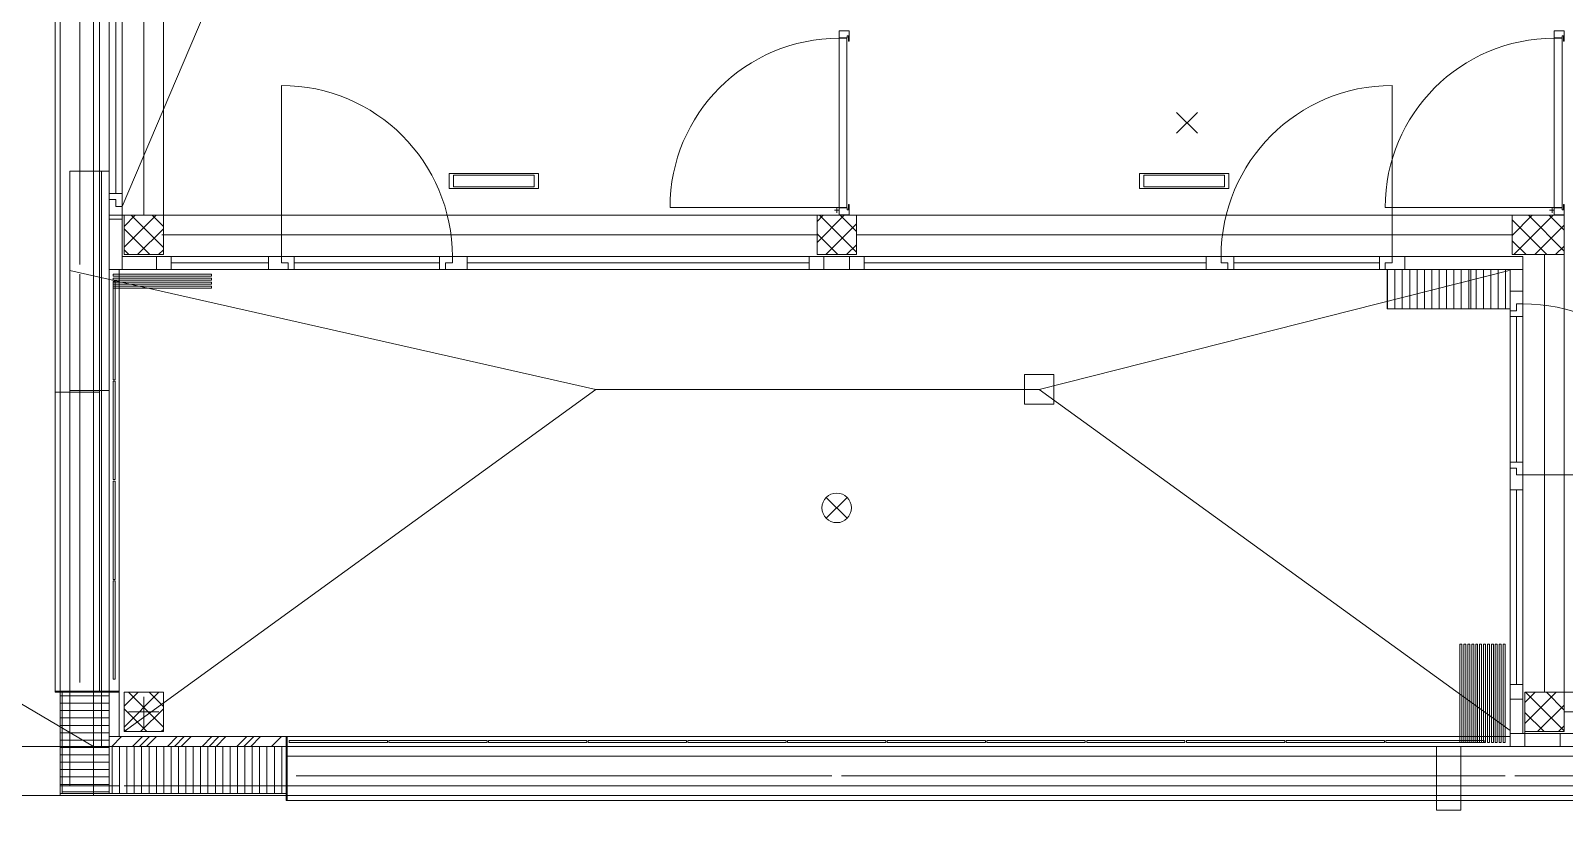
# Model space of a CAD drawing. Extents: x -5275 to 65950, y -3225 to 18875.
# Drawn here: x -575 to 7226, y -500 to 3464 of the extents above; entities that cross this region are included whole.
import ezdxf

# ---------------------------------------------------------------- set-up
doc = ezdxf.new("R2010")
doc.units = 0
doc.header["$LTSCALE"] = 50
doc.layers.get('0').update_dxf_attribs({"lineweight": 25})
doc.layers.add('Zargen Fenster', color=7, linetype='Continuous', lineweight=25)

# ---------------------------------------------------------------- blocks, each defined once
blk = doc.blocks.new('Blockreferenz-A0MJL02ZFC', base_point=(6960.5, 2325))
at = {"layer": 'Zargen Fenster', "color": 8, "lineweight": 13, "true_color": 0x808080}
for p, q in [((6960.5, 2422.4), (7063.1, 2525)), ((7137.2, 2325), (6960.5, 2501.7)), ((6969.1, 2325), (7169.1, 2525)), ((7225, 2343.3), (7043.3, 2525)), ((7225, 2449.3), (7149.3, 2525)), ((7075.2, 2325), (7225, 2474.8)), ((7031.1, 2325), (6960.5, 2395.6)), ((7181.2, 2325), (7225, 2368.8))]:
    blk.add_line(p, q, dxfattribs=at)
blk = doc.blocks.new('Blockreferenz-A0MJL0C9FC', base_point=(7025, -100))
at = {"layer": 'Zargen Fenster', "color": 8, "lineweight": 13, "true_color": 0x808080}
for p, q in [((7025, 47.4), (7077.6, 100)), ((7025, -58.6), (7183.6, 100)), ((7225, -96.3), (7028.7, 100)), ((7225, 9.8), (7134.8, 100)), ((7089.7, -100), (7225, 35.3)), ((7122.7, -100), (7025, -2.3)), ((7195.8, -100), (7225, -70.8))]:
    blk.add_line(p, q, dxfattribs=at)
blk = doc.blocks.new('Blockreferenz-A0MJL0CBFC', base_point=(-100, -100))
at = {"layer": 'Zargen Fenster', "color": 8, "lineweight": 13, "true_color": 0x808080}
for p, q in [((-100, 28.9), (-28.9, 100)), ((-100, -77.2), (77.2, 100)), ((100, -77.7), (-77.7, 100)), ((100, 28.4), (28.4, 100)), ((16.2, -100), (-100, 16.2)), ((-16.7, -100), (100, 16.7)), ((-89.8, -100), (-100, -89.8)), ((89.3, -100), (100, -89.3))]:
    blk.add_line(p, q, dxfattribs=at)
blk = doc.blocks.new('Blockreferenz-A0MJL0CDFC', base_point=(3425, 2325))
at = {"layer": 'Zargen Fenster', "color": 8, "lineweight": 13, "true_color": 0x808080}
for p, q in [((3425, 2493.2), (3456.8, 2525)), ((3425, 2387.1), (3562.9, 2525)), ((3625, 2337), (3437, 2525)), ((3625, 2443.1), (3543.1, 2525)), ((3530.9, 2325), (3425, 2430.9)), ((3468.9, 2325), (3625, 2481.1)), ((3575, 2325), (3625, 2375))]:
    blk.add_line(p, q, dxfattribs=at)
blk = doc.blocks.new('Blockreferenz-A0MJL0CFFC', base_point=(6326.9, 2050))
at = {"layer": 'Zargen Fenster', "color": 8, "lineweight": 13, "true_color": 0x808080}
for p, q in [((6326.9, 2050), (6326.9, 2250)), ((6364.4, 2050), (6364.4, 2250)), ((6401.9, 2050), (6401.9, 2250)), ((6439.4, 2050), (6439.4, 2250)), ((6476.9, 2050), (6476.9, 2250)), ((6514.4, 2050), (6514.4, 2250)), ((6551.9, 2050), (6551.9, 2250)), ((6589.4, 2050), (6589.4, 2250)), ((6626.9, 2050), (6626.9, 2250)), ((6664.4, 2050), (6664.4, 2250)), ((6701.9, 2050), (6701.9, 2250)), ((6739.4, 2050), (6739.4, 2250))]:
    blk.add_line(p, q, dxfattribs=at)
blk = doc.blocks.new('Blockreferenz-A0MJL0CHFC', base_point=(-160.6, -415))
at = {"layer": 'Zargen Fenster', "color": 8, "lineweight": 13, "true_color": 0x808080}
for p, q in [((-160.6, -415), (-160.6, -175)), ((-123.1, -415), (-123.1, -175)), ((-85.6, -415), (-85.6, -175)), ((-48.1, -415), (-48.1, -175)), ((-10.6, -415), (-10.6, -175)), ((26.9, -415), (26.9, -175)), ((64.4, -415), (64.4, -175)), ((101.9, -415), (101.9, -175)), ((139.4, -415), (139.4, -175)), ((176.9, -415), (176.9, -175)), ((214.4, -415), (214.4, -175)), ((251.9, -415), (251.9, -175)), ((289.4, -415), (289.4, -175)), ((326.9, -415), (326.9, -175)), ((364.4, -415), (364.4, -175)), ((401.9, -415), (401.9, -175)), ((439.4, -415), (439.4, -175)), ((476.9, -415), (476.9, -175)), ((514.4, -415), (514.4, -175)), ((551.9, -415), (551.9, -175)), ((589.4, -415), (589.4, -175)), ((626.9, -415), (626.9, -175)), ((664.4, -415), (664.4, -175)), ((701.9, -415), (701.9, -175))]:
    blk.add_line(p, q, dxfattribs=at)
blk = doc.blocks.new('Blockreferenz-A0MJL0D5FC', base_point=(-100, 2325))
at = {"layer": 'Zargen Fenster', "color": 8, "lineweight": 13, "true_color": 0x808080}
for p, q in [((-100, 2468.4), (-43.4, 2525)), ((-100, 2362.3), (62.7, 2525)), ((100, 2361.8), (-63.2, 2525)), ((100, 2467.9), (42.9, 2525)), ((30.8, 2325), (-100, 2455.8)), ((-31.2, 2325), (100, 2456.2)), ((-75.3, 2325), (-100, 2349.7)), ((74.8, 2325), (100, 2350.2))]:
    blk.add_line(p, q, dxfattribs=at)
blk = doc.blocks.new('Blockreferenz-A0MJL0D7FC', base_point=(-425, -368.1))
at = {"layer": 'Zargen Fenster', "color": 8, "lineweight": 13, "true_color": 0x808080}
for p, q in [((-425, 81.9), (-375, 81.9)), ((-425, 44.4), (-375, 44.4)), ((-425, 6.9), (-375, 6.9)), ((-425, -30.6), (-375, -30.6)), ((-425, -68.1), (-375, -68.1)), ((-425, -105.6), (-375, -105.6)), ((-425, -143.1), (-375, -143.1)), ((-425, -180.6), (-375, -180.6)), ((-425, -218.1), (-375, -218.1)), ((-425, -255.6), (-375, -255.6)), ((-425, -293.1), (-375, -293.1)), ((-425, -330.6), (-375, -330.6)), ((-425, -368.1), (-375, -368.1))]:
    blk.add_line(p, q, dxfattribs=at)
blk = doc.blocks.new('Blockreferenz-A0MJL0D9FC', base_point=(-415, -405.6))
at = {"layer": 'Zargen Fenster', "color": 8, "lineweight": 13, "true_color": 0x808080}
for p, q in [((-415, 81.9), (-175, 81.9)), ((-415, 44.4), (-175, 44.4)), ((-415, 6.9), (-175, 6.9)), ((-415, -30.6), (-175, -30.6)), ((-415, -68.1), (-175, -68.1)), ((-415, -105.6), (-175, -105.6)), ((-415, -143.1), (-175, -143.1)), ((-415, -180.6), (-175, -180.6)), ((-415, -218.1), (-175, -218.1)), ((-415, -255.6), (-175, -255.6)), ((-415, -293.1), (-175, -293.1)), ((-415, -330.6), (-175, -330.6)), ((-415, -368.1), (-175, -368.1)), ((-415, -405.6), (-175, -405.6))]:
    blk.add_line(p, q, dxfattribs=at)
blk = doc.blocks.new('Blockreferenz-A0MJL0DRFC', base_point=(6776.9, 2050))
at = {"layer": 'Zargen Fenster', "color": 8, "lineweight": 13, "true_color": 0x808080}
for p, q in [((6776.9, 2050), (6776.9, 2250)), ((6814.4, 2050), (6814.4, 2250)), ((6851.9, 2050), (6851.9, 2250)), ((6889.4, 2050), (6889.4, 2250)), ((6926.9, 2050), (6926.9, 2250))]:
    blk.add_line(p, q, dxfattribs=at)
blk = doc.blocks.new('Blockreferenz-A0MJL0G7FC', base_point=(-162.4, -175))
at = {"layer": 'Zargen Fenster', "color": 8, "lineweight": 13, "true_color": 0x808080}
for p, q in [((-162.4, -175), (-112.4, -125)), ((-56.4, -175), (-6.4, -125)), ((-21, -175), (29, -125)), ((14.3, -175), (64.3, -125)), ((120.4, -175), (170.4, -125)), ((155.8, -175), (205.8, -125)), ((191.1, -175), (241.1, -125)), ((297.2, -175), (347.2, -125)), ((332.5, -175), (382.5, -125)), ((367.9, -175), (417.9, -125)), ((474, -175), (524, -125)), ((509.3, -175), (559.3, -125)), ((544.7, -175), (594.7, -125)), ((650.8, -175), (700.8, -125))]:
    blk.add_line(p, q, dxfattribs=at)

msp = doc.modelspace()

# ---------------------------------------------------------------- hatches: boundary and pattern name
at = {"layer": 'Zargen Fenster', "linetype": 'Continuous', "lineweight": 13, "true_color": 0x808080}
for points in [[(-450, 105), (-450, 100), (-125, 100), (-125, 105)], [(730, -125), (725, -125), (725, -450), (730, -450)]]:
    msp.add_hatch(color=8, dxfattribs=at).paths.add_polyline_path(points, flags=0)

# ---------------------------------------------------------------- linework, layer by layer
at = {"layer": 'Zargen Fenster', "color": 8, "linetype": 'Continuous', "lineweight": 13, "true_color": 0x808080}
for p, q in [((-425, 16075), (-425, -425)), ((-255, 16025), (-255, -425)), ((-175, 15825), (-175, -415)), ((-110, 10200), (-110, 2250)), ((100, 10125), (100, 2325)), ((0, 6057.5), (0, 2525)), ((-450, 100), (-450, 5675)), ((-325, 5625), (-325, 2275)), ((-225, 100), (-225, 5675)), ((-142.5, 4725), (-142.5, 2635)), ((760, 4612.4), (-110, 2570)), ((3537, 3462), (3537, 3427)), ((3587.5, 3462), (3537, 3462)), ((3577.5, 3427), (3577.5, 3438)), ((3577.5, 3438), (3584.5, 3438)), ((3584.5, 3438), (3584.5, 3410)), ((3587.5, 3410), (3587.5, 3462)), ((7174.5, 3462), (7174.5, 3427)), ((7225, 3462), (7174.5, 3462)), ((7215, 3427), (7215, 3438)), ((7215, 3438), (7222, 3438)), ((7222, 3438), (7222, 3410)), ((7225, 3410), (7225, 3462)), ((3537, 3427), (3577.5, 3427)), ((3537, 2565), (3537, 3425)), ((3537, 3425), (3577, 3425)), ((3577, 3425), (3577, 2565)), ((3584.5, 3410), (3587.5, 3410)), ((7174.5, 3427), (7215, 3427)), ((7174.5, 2565), (7174.5, 3425)), ((7174.5, 3425), (7214.5, 3425)), ((7214.5, 3425), (7214.5, 2565)), ((7222, 3410), (7225, 3410)), ((700, 2282.5), (700, 3185)), ((6350, 2282.5), (6350, 3185)), ((5359.3, 2942), (5253.2, 3048)), ((5359.3, 3048), (5253.2, 2942)), ((-175, 2750), (-375, 2750)), ((-375, -375), (-375, 2750)), ((-215, -175), (-215, 2750)), ((2008.7, 2738), (1553.7, 2738)), ((1553.7, 2738), (1553.7, 2662)), ((2008.7, 2662), (2008.7, 2738)), ((5520.2, 2738), (5065.2, 2738)), ((5065.2, 2738), (5065.2, 2662)), ((5520.2, 2662), (5520.2, 2738)), ((1553.7, 2662), (2008.7, 2662)), ((1986.3, 2729.5), (1576.2, 2729.5)), ((1576.2, 2729.5), (1576.2, 2670.5)), ((1576.2, 2670.5), (1986.3, 2670.5)), ((1986.3, 2670.5), (1986.3, 2729.5)), ((5065.2, 2662), (5520.2, 2662)), ((5497.7, 2729.5), (5087.7, 2729.5)), ((5087.7, 2729.5), (5087.7, 2670.5)), ((5087.7, 2670.5), (5497.7, 2670.5)), ((5497.7, 2670.5), (5497.7, 2729.5)), ((-5025, 2625), (-255, -175)), ((-110, 2635), (-175, 2635)), ((-142.5, 2605), (-175, 2605)), ((-142.5, 2570), (-142.5, 2605)), ((3587.5, 2580), (3584.5, 2580)), ((3584.5, 2580), (3584.5, 2552)), ((3587.5, 2528), (3587.5, 2580)), ((7225, 2580), (7222, 2580)), ((7222, 2580), (7222, 2552)), ((7225, 2528), (7225, 2580)), ((-175, 2525), (7225, 2525)), ((-175, 2505), (-110, 2505)), ((-110, 2570), (-142.5, 2570)), ((-100, 2525), (-100, 2325)), ((3577, 2565), (2677, 2565)), ((3425, 2325), (3425, 2525)), ((3513.7, 2550.6), (3538.6, 2550.6)), ((3526.1, 2563), (3526.1, 2538.1)), ((3577.5, 2563), (3537, 2563)), ((3537, 2563), (3537, 2528)), ((3537, 2528), (3587.5, 2528)), ((3577.5, 2552), (3577.5, 2563)), ((3584.5, 2552), (3577.5, 2552)), ((3625, 2525), (3625, 2325)), ((7214.5, 2565), (6314.5, 2565)), ((6960.5, 2525), (6960.5, 2325)), ((7151.2, 2550.6), (7176.1, 2550.6)), ((7163.6, 2563), (7163.6, 2538.1)), ((7215, 2563), (7174.5, 2563)), ((7174.5, 2563), (7174.5, 2528)), ((7174.5, 2528), (7225, 2528)), ((7215, 2552), (7215, 2563)), ((7222, 2552), (7215, 2552)), ((7225, -100), (7225, 2525)), ((3425, 2425), (92.5, 2425)), ((3625, 2425), (6960.5, 2425)), ((7015, 2315), (-110, 2315)), ((-100, 2325), (100, 2325)), ((65, 2315), (65, 2250)), ((140, 2315), (140, 2250)), ((635, 2282.5), (140, 2282.5)), ((635, 2315), (635, 2250)), ((700, 2282.5), (735, 2282.5)), ((735, 2282.5), (735, 2250)), ((765, 2250), (765, 2315)), ((1505, 2282.5), (765, 2282.5)), ((1505, 2250), (1505, 2315)), ((1535, 2282.5), (1535, 2250)), ((1570, 2282.5), (1535, 2282.5)), ((1570, 2315), (1570, 2282.5)), ((1645, 2250), (1645, 2315)), ((3385, 2282.5), (1645, 2282.5)), ((3385, 2315), (3385, 2250)), ((3625, 2325), (3425, 2325)), ((3460, 2315), (3460, 2250)), ((3590, 2250), (3590, 2315)), ((3665, 2315), (3665, 2250)), ((5405, 2282.5), (3665, 2282.5)), ((5405, 2250), (5405, 2315)), ((5480, 2315), (5480, 2282.5)), ((5480, 2282.5), (5515, 2282.5)), ((5515, 2282.5), (5515, 2250)), ((5545, 2250), (5545, 2315)), ((6285, 2282.5), (5545, 2282.5)), ((6285, 2250), (6285, 2315)), ((6315, 2282.5), (6315, 2250)), ((6350, 2282.5), (6315, 2282.5)), ((6415, 2315), (6415, 2250)), ((6960.5, 2325), (7225, 2325)), ((7015, 2315), (7015, -110)), ((7125, 100), (7125, 2325)), ((2300, 1640), (-375, 2245)), ((-325, 150), (-325, 2225)), ((7015, 2250), (-175, 2250)), ((345, 2225), (-155, 2225)), ((-155, 2225), (-155, 2215)), ((-155, 2215), (345, 2215)), ((345, 2205), (-155, 2205)), ((-155, 2205), (-155, 2195)), ((-155, 2195), (345, 2195)), ((-155, 1688.2), (-155, 2188.2)), ((-155, 2188.2), (-145, 2188.2)), ((345, 2185), (-155, 2185)), ((-145, 2188.2), (-145, 1688.2)), ((-125, -125), (-125, 2250)), ((345, 2215), (345, 2225)), ((345, 2195), (345, 2205)), ((345, 2175), (345, 2185)), ((4555, 1640), (6945, 2245)), ((6325, 2250), (6325, 2050)), ((6750, 2250), (6750, 2050)), ((6950, 65), (6950, 2250)), ((-155, 2175), (345, 2175)), ((345, 2165), (-155, 2165)), ((-155, 2155), (345, 2155)), ((345, 2155), (345, 2165)), ((7015, 2140), (6950, 2140)), ((6325, 2050), (6950, 2050)), ((6982.5, 2040), (6950, 2040)), ((7015, 2075), (6982.5, 2075)), ((6982.5, 2075), (6982.5, 2040)), ((6950, 2010), (7015, 2010)), ((6982.5, 2010), (6982.5, 1270)), ((-145, 1688.2), (-155, 1688.2)), ((-155, 1181.1), (-155, 1681.1)), ((-155, 1681.1), (-145, 1681.1)), ((-145, 1681.1), (-145, 1181.1)), ((2300, 1640), (-100, -100)), ((2300, 1640), (4555, 1640)), ((4630, 1715), (4480, 1715)), ((4480, 1715), (4480, 1565)), ((4555, 1640), (6950, -95)), ((4630, 1565), (4630, 1715)), ((-225, 1625), (-450, 1625)), ((-175, 1635), (-375, 1635)), ((4480, 1565), (4630, 1565)), ((6950, 1270), (7015, 1270)), ((-145, 1181.1), (-155, 1181.1)), ((-155, 673.9), (-155, 1173.9)), ((-155, 1173.9), (-145, 1173.9)), ((-145, 1173.9), (-145, 673.9)), ((6982.5, 1240), (6950, 1240)), ((6982.5, 1205), (6982.5, 1240)), ((6982.5, 1205), (7885, 1205)), ((6950, 1130), (7015, 1130)), ((6982.5, 1130), (6982.5, 140)), ((3578, 984.5), (3472, 1090.5)), ((3472, 984.5), (3578, 1090.5)), ((-145, 673.9), (-155, 673.9)), ((-155, 166.8), (-155, 666.8)), ((-155, 666.8), (-145, 666.8)), ((-145, 666.8), (-145, 166.8)), ((6705, 345), (6695, 345)), ((6695, 345), (6695, -155)), ((6705, -155), (6705, 345)), ((6725, 345), (6715, 345)), ((6715, 345), (6715, -155)), ((6725, -155), (6725, 345)), ((6745, 345), (6735, 345)), ((6735, 345), (6735, -155)), ((6745, -155), (6745, 345)), ((6765, 345), (6755, 345)), ((6755, 345), (6755, -155)), ((6765, -155), (6765, 345)), ((6785, 345), (6775, 345)), ((6775, 345), (6775, -155)), ((6785, -155), (6785, 345)), ((6805, 345), (6795, 345)), ((6795, 345), (6795, -155)), ((6805, -155), (6805, 345)), ((6825, 345), (6815, 345)), ((6815, 345), (6815, -155)), ((6825, -155), (6825, 345)), ((6845, 345), (6835, 345)), ((6835, 345), (6835, -155)), ((6845, -155), (6845, 345)), ((6865, 345), (6855, 345)), ((6855, 345), (6855, -155)), ((6865, -155), (6865, 345)), ((6885, 345), (6875, 345)), ((6875, 345), (6875, -155)), ((6885, -155), (6885, 345)), ((6905, 345), (6895, 345)), ((6895, 345), (6895, -155)), ((6905, -155), (6905, 345)), ((6925, 345), (6915, 345)), ((6915, 345), (6915, -155)), ((6925, -155), (6925, 345)), ((-145, 166.8), (-155, 166.8)), ((-125, 105), (-450, 105)), ((-450, 100), (-125, 100)), ((-415, -415), (-415, 100)), ((100, 100), (-100, 100)), ((-100, 100), (-100, -100)), ((100, -100), (100, 100)), ((7015, 140), (6950, 140)), ((7025, 100), (7025, -175)), ((16025, 100), (7025, 100)), ((0, -76.9), (0, 76.9)), ((6950, 65), (7015, 65)), ((6950, -175), (6950, 65)), ((76.9, 0), (-76.9, 0)), ((7225, 0), (11357.5, 0)), ((-175, -125), (6950, -125)), ((-100, -100), (100, -100)), ((725, -125), (725, -450)), ((730, -450), (730, -125)), ((739.3, -145), (1239.3, -145)), ((739.3, -155), (739.3, -145)), ((1239.3, -155), (739.3, -155)), ((1239.3, -145), (1239.3, -155)), ((1246.4, -145), (1746.4, -145)), ((1246.4, -155), (1246.4, -145)), ((1746.4, -155), (1246.4, -155)), ((1746.4, -145), (1746.4, -155)), ((1753.6, -145), (2253.6, -145)), ((1753.6, -155), (1753.6, -145)), ((2253.6, -155), (1753.6, -155)), ((2253.6, -145), (2253.6, -155)), ((2260.7, -145), (2760.7, -145)), ((2260.7, -155), (2260.7, -145)), ((2760.7, -155), (2260.7, -155)), ((2760.7, -145), (2760.7, -155)), ((2767.9, -145), (3267.9, -145)), ((2767.9, -155), (2767.9, -145)), ((3267.9, -155), (2767.9, -155)), ((3267.9, -145), (3267.9, -155)), ((3275, -145), (3775, -145)), ((3275, -155), (3275, -145)), ((3775, -155), (3275, -155)), ((3775, -145), (3775, -155)), ((3782.1, -145), (3782.1, -155)), ((4282.1, -145), (3782.1, -145)), ((3782.1, -155), (4282.1, -155)), ((4282.1, -155), (4282.1, -145)), ((4289.3, -145), (4289.3, -155)), ((4789.3, -145), (4289.3, -145)), ((4289.3, -155), (4789.3, -155)), ((4789.3, -155), (4789.3, -145)), ((4796.4, -145), (4796.4, -155)), ((5296.4, -145), (4796.4, -145)), ((4796.4, -155), (5296.4, -155)), ((5296.4, -155), (5296.4, -145)), ((5303.6, -145), (5303.6, -155)), ((5803.6, -145), (5303.6, -145)), ((5303.6, -155), (5803.6, -155)), ((5803.6, -155), (5803.6, -145)), ((5810.7, -145), (5810.7, -155)), ((6310.7, -145), (5810.7, -145)), ((5810.7, -155), (6310.7, -155)), ((6310.7, -155), (6310.7, -145)), ((6317.9, -145), (6317.9, -155)), ((6817.9, -145), (6317.9, -145)), ((6317.9, -155), (6825, -155)), ((6817.9, -155), (6817.9, -145)), ((6835, -155), (6845, -155)), ((6855, -155), (6865, -155)), ((6875, -155), (6885, -155)), ((6895, -155), (6905, -155)), ((6915, -155), (6925, -155)), ((16100, -110), (6950, -110)), ((7225, -100), (7025, -100)), ((7205, -175), (7205, -110)), ((65950, -175), (-5025, -175)), ((10725, -225), (725, -225)), ((6575, -500), (6575, -175)), ((6700, -500), (6700, -175)), ((-425, -375), (-125, -375)), ((-100, -375), (7450, -375)), ((3500, -325), (775, -325)), ((3550, -325), (6925, -325)), ((10675, -325), (6975, -325)), ((65950, -425), (-5275, -425)), ((-425, -415), (725, -415)), ((725, -450), (10725, -450)), ((6700, -500), (6575, -500))]:
    msp.add_line(p, q, dxfattribs=at)
msp.add_circle((3525, 1037.5), 75, dxfattribs=at)
for centre, radius, start, end in [((3537, 2565), 860, 90, 180), ((7174.5, 2565), 860, 90, 180), ((700, 2315), 870, 0, 90), ((6350, 2315), 870, 90, 180), ((7015, 1205), 870, 0, 90)]:
    msp.add_arc(centre, radius, start, end, dxfattribs=at)

# ---------------------------------------------------------------- block references
for name, p in [('Blockreferenz-A0MJL0D5FC', (-100, 2325)), ('Blockreferenz-A0MJL0CDFC', (3425, 2325)), ('Blockreferenz-A0MJL02ZFC', (6960.5, 2325)), ('Blockreferenz-A0MJL0CFFC', (6326.9, 2050)), ('Blockreferenz-A0MJL0DRFC', (6776.9, 2050)), ('Blockreferenz-A0MJL0D7FC', (-425, -368.1)), ('Blockreferenz-A0MJL0D9FC', (-415, -405.6)), ('Blockreferenz-A0MJL0CBFC', (-100, -100)), ('Blockreferenz-A0MJL0C9FC', (7025, -100)), ('Blockreferenz-A0MJL0G7FC', (-162.4, -175)), ('Blockreferenz-A0MJL0CHFC', (-160.6, -415))]:
    msp.add_blockref(name, p)

doc.saveas('drawing.dxf')
